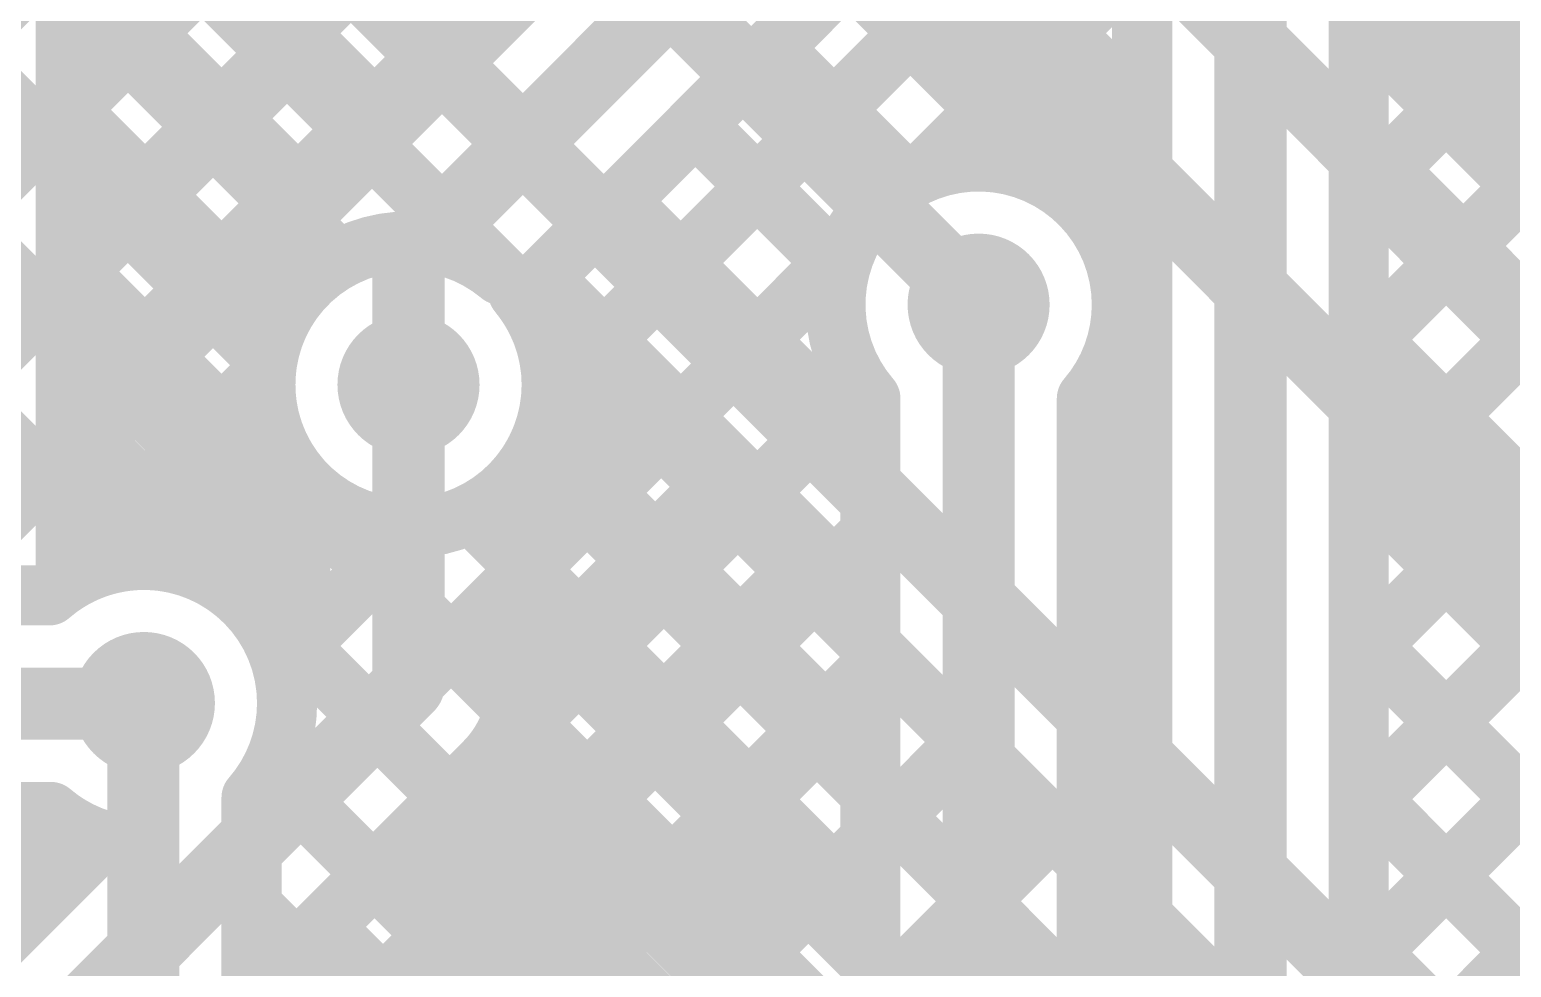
# Model space of a CAD drawing. Header units: millimetres. Extents: x 0.79 to 4.38, y 0.99 to 3.94.
# Drawn here: x 1.61 to 1.8564, y 2.4922 to 2.648 of the extents above; entities that cross this region are included whole.
import ezdxf

# ---------------------------------------------------------------- set-up
doc = ezdxf.new("R2010")
doc.units = ezdxf.units.MM
doc.header["$MEASUREMENT"] = 0
for name, color, linetype in [('BottomLayer', 5, 'Continuous'), ('BottomSolder', 6, 'Continuous'), ('MultiLayer', 9, 'Continuous'), ('TopLayer', 1, 'Continuous'), ('TopSolder', 216, 'Continuous'), ('ViaHoleLayer', 16, 'Continuous')]:
    doc.layers.add(name, color=color, linetype=linetype)

msp = doc.modelspace()

# ---------------------------------------------------------------- linework, layer by layer
at = {"layer": 'BottomLayer'}
for points, const_width in [([(1.477, 2.941), (1.97421, 2.44379)], 0.012), ([(1.51009, 2.86), (1.7678, 2.6023)], 0.012), ([(1.3855, 2.80057), (1.62632, 2.55976)], 0.01), ([(1.583, 2.738), (1.911, 2.41)], 0.012), ([(1.52264, 2.72), (1.64954, 2.5931)], 0.01), ([(1.55093, 2.72), (1.66123, 2.6097)], 0.01), ([(1.57554, 2.72), (1.6883, 2.60725)], 0.01), ([(1.49765, 2.71671), (1.655, 2.55936)], 0.01), ([(1.761, 2.698), (1.985, 2.474)], 0.012), ([(1.8114, 2.6836), (1.981, 2.514)], 0.012), ([(1.50748, 2.554), (1.62451, 2.67103)], 0.01), ([(1.53577, 2.554), (1.63865, 2.65689)], 0.01), ([(1.56405, 2.554), (1.6528, 2.64275)], 0.01), ([(1.59233, 2.554), (1.66694, 2.62861)], 0.01), ([(1.67873, 2.61211), (1.68108, 2.61446)], 0.01), ([(1.69125, 2.6043), (1.89654, 2.399)], 0.01), ([(1.673, 2.539), (1.673, 2.589)], 0.012), ([(1.691, 2.56781), (1.70937, 2.58618)], 0.01), ([(1.62638, 2.55976), (1.64989, 2.58327)], 0.01), ([(1.6937, 2.57723), (1.87193, 2.399)], 0.01), ([(1.655, 2.54646), (1.655, 2.57341)], 0.01), ([(1.691, 2.539), (1.691, 2.57341)], 0.01), ([(1.691, 2.53953), (1.72351, 2.57204)], 0.01), ([(1.64681, 2.5519), (1.655, 2.5601)], 0.01), ([(1.64562, 2.46587), (1.73765, 2.55789)], 0.01), ([(1.43935, 2.554), (1.6133, 2.554)], 0.01), ([(1.691, 2.55164), (1.84364, 2.399)], 0.01), ([(1.65173, 2.54319), (1.655, 2.54646)], 0.01), ([(1.64562, 2.43758), (1.75179, 2.54375)], 0.01), ([(1.61612, 2.48212), (1.673, 2.539)], 0.012), ([(1.315, 2.536), (1.6289, 2.536)], 0.012), ([(1.6289, 2.536), (1.629, 2.5361)], 0.012), ([(1.64562, 2.4093), (1.76593, 2.52961)], 0.01), ([(1.63412, 2.47467), (1.6857, 2.52625)], 0.01), ([(1.68685, 2.52751), (1.81536, 2.399)], 0.01), ([(1.315, 2.518), (1.61353, 2.518)], 0.01), ([(1.44979, 2.35489), (1.6129, 2.518)], 0.01), ([(1.61151, 2.518), (1.61902, 2.51048)], 0.01), ([(1.64562, 2.38101), (1.78008, 2.51547)], 0.01), ([(1.60342, 2.49487), (1.62191, 2.51337)], 0.01), ([(1.67277, 2.51331), (1.78743, 2.39864)], 0.01), ([(1.64584, 2.35295), (1.79422, 2.50133)], 0.01), ([(1.65862, 2.49917), (1.77117, 2.38662)], 0.01)]:
    msp.add_lwpolyline(points, dxfattribs=dict(at, const_width=const_width))
for points, const_width in [([(1.6503, 2.64275, 1), (1.6553, 2.64275, 1)], 0.005), ([(1.66444, 2.62861, 1), (1.66944, 2.62861, 1)], 0.005), ([(1.67858, 2.61446, 1), (1.68358, 2.61446, 1)], 0.005), ([(1.67623, 2.61211, 1), (1.68123, 2.61211, 1)], 0.005), ([(1.65873, 2.6097, 1), (1.66373, 2.6097, 1)], 0.005), ([(1.76189, 2.6023, 1), (1.7737, 2.6023, 1)], 0.01181), ([(1.6858, 2.60725, 1), (1.6908, 2.60725, 1)], 0.005), ([(1.6858, 2.60725, 1), (1.6908, 2.60725, 1)], 0.005), ([(1.68875, 2.6043, 1), (1.69375, 2.6043, 1)], 0.005), ([(1.68875, 2.6043, 1), (1.69375, 2.6043, 1)], 0.005), ([(1.7648, 2.6023, 1), (1.7708, 2.6023, 1)], 0.006), ([(1.66709, 2.589, 1), (1.67891, 2.589, 1)], 0.01181), ([(1.64704, 2.5931, 1), (1.65204, 2.5931, 1)], 0.005), ([(1.67, 2.589, 1), (1.676, 2.589, 1)], 0.006), ([(1.69431, 2.589, 1), (1.69931, 2.589, 1)], 0.005), ([(1.69431, 2.589, 1), (1.69931, 2.589, 1)], 0.005), ([(1.70687, 2.58618, 1), (1.71187, 2.58618, 1)], 0.005), ([(1.64739, 2.58327, 1), (1.65239, 2.58327, 1)], 0.005), ([(1.6912, 2.57723, 1), (1.6962, 2.57723, 1)], 0.005), ([(1.6525, 2.57341, 1), (1.6575, 2.57341, 1)], 0.005), ([(1.6525, 2.57341, 1), (1.6575, 2.57341, 1)], 0.005), ([(1.6885, 2.57341, 1), (1.6935, 2.57341, 1)], 0.005), ([(1.6885, 2.57341, 1), (1.6935, 2.57341, 1)], 0.005), ([(1.72101, 2.57204, 1), (1.72601, 2.57204, 1)], 0.005), ([(1.6885, 2.56781, 1), (1.6935, 2.56781, 1)], 0.005), ([(1.6525, 2.5601, 1), (1.6575, 2.5601, 1)], 0.005), ([(1.62382, 2.55976, 1), (1.62882, 2.55976, 1)], 0.005), ([(1.62388, 2.55976, 1), (1.62888, 2.55976, 1)], 0.005), ([(1.6525, 2.55936, 1), (1.6575, 2.55936, 1)], 0.005), ([(1.73515, 2.55789, 1), (1.74015, 2.55789, 1)], 0.005), ([(1.6108, 2.554, 1), (1.6158, 2.554, 1)], 0.005), ([(1.6108, 2.554, 1), (1.6158, 2.554, 1)], 0.005), ([(1.64431, 2.5519, 1), (1.64931, 2.5519, 1)], 0.005), ([(1.6885, 2.55164, 1), (1.6935, 2.55164, 1)], 0.005), ([(1.6525, 2.54646, 1), (1.6575, 2.54646, 1)], 0.005), ([(1.6525, 2.54646, 1), (1.6575, 2.54646, 1)], 0.005), ([(1.62309, 2.5361, 1), (1.63491, 2.5361, 1)], 0.01181), ([(1.64923, 2.54319, 1), (1.65423, 2.54319, 1)], 0.005), ([(1.64923, 2.54319, 1), (1.65423, 2.54319, 1)], 0.005), ([(1.74929, 2.54375, 1), (1.75429, 2.54375, 1)], 0.005), ([(1.67, 2.539, 1), (1.676, 2.539, 1)], 0.006), ([(1.67, 2.539, 1), (1.676, 2.539, 1)], 0.006), ([(1.6885, 2.53953, 1), (1.6935, 2.53953, 1)], 0.005), ([(1.6885, 2.539, 1), (1.6935, 2.539, 1)], 0.005), ([(1.6885, 2.539, 1), (1.6935, 2.539, 1)], 0.005), ([(1.6885, 2.539, 1), (1.6935, 2.539, 1)], 0.005), ([(1.6259, 2.536, 1), (1.6319, 2.536, 1)], 0.006), ([(1.6259, 2.536, 1), (1.6319, 2.536, 1)], 0.006), ([(1.626, 2.5361, 1), (1.632, 2.5361, 1)], 0.006), ([(1.76343, 2.52961, 1), (1.76843, 2.52961, 1)], 0.005), ([(1.6832, 2.52625, 1), (1.6882, 2.52625, 1)], 0.005), ([(1.6832, 2.52625, 1), (1.6882, 2.52625, 1)], 0.005), ([(1.68323, 2.52627, 1), (1.68823, 2.52627, 1)], 0.005), ([(1.68435, 2.52751, 1), (1.68935, 2.52751, 1)], 0.005), ([(1.60901, 2.518, 1), (1.61401, 2.518, 1)], 0.005), ([(1.6104, 2.518, 1), (1.6154, 2.518, 1)], 0.005), ([(1.61103, 2.518, 1), (1.61603, 2.518, 1)], 0.005), ([(1.61103, 2.518, 1), (1.61603, 2.518, 1)], 0.005), ([(1.77758, 2.51547, 1), (1.78258, 2.51547, 1)], 0.005), ([(1.61941, 2.51337, 1), (1.62441, 2.51337, 1)], 0.005), ([(1.61941, 2.51337, 1), (1.62441, 2.51337, 1)], 0.005), ([(1.67027, 2.51331, 1), (1.67527, 2.51331, 1)], 0.005), ([(1.68109, 2.504, 1), (1.69291, 2.504, 1)], 0.01181), ([(1.72109, 2.504, 1), (1.73291, 2.504, 1)], 0.01181), ([(1.61652, 2.51048, 1), (1.62153, 2.51048, 1)], 0.005), ([(1.79172, 2.50133, 1), (1.79672, 2.50133, 1)], 0.005), ([(1.65612, 2.49917, 1), (1.66112, 2.49917, 1)], 0.005)]:
    msp.add_lwpolyline(points, format="xyb", close=True, dxfattribs=dict(at, const_width=const_width))
at = {"layer": 'BottomLayer', "const_width": 0.01}
for points in [[(1.655, 2.57341, -0.923275), (1.6883, 2.60725)], [(1.69125, 2.6043, -0.176196), (1.69681, 2.589)], [(1.69681, 2.589, -0.18034), (1.691, 2.57341)], [(1.6133, 2.554, -0.542544), (1.65173, 2.54319)], [(1.691, 2.539, -0.199396), (1.6857, 2.52625)], [(1.691, 2.539, -0.198912), (1.68573, 2.52627)], [(1.62191, 2.51337, -0.101619), (1.61353, 2.518)]]:
    msp.add_lwpolyline(points, format="xyb", dxfattribs=at)
at = {"layer": 'BottomSolder', "const_width": 0.00991}
for points in [[(1.76284, 2.6023, 1), (1.77275, 2.6023, 1)], [(1.66805, 2.589, 1), (1.67795, 2.589, 1)], [(1.62405, 2.5361, 1), (1.63395, 2.5361, 1)]]:
    msp.add_lwpolyline(points, format="xyb", close=True, dxfattribs=at)
at = {"layer": 'MultiLayer', "const_width": 0.01181}
for points in [[(1.76189, 2.6023, 1), (1.7737, 2.6023, 1)], [(1.66709, 2.589, 1), (1.67891, 2.589, 1)], [(1.62309, 2.5361, 1), (1.63491, 2.5361, 1)], [(1.68109, 2.504, 1), (1.69291, 2.504, 1)], [(1.72109, 2.504, 1), (1.73291, 2.504, 1)]]:
    msp.add_lwpolyline(points, format="xyb", close=True, dxfattribs=at)
at = {"layer": 'TopLayer'}
for points, const_width in [([(1.813, 2.35253), (1.813, 3.136)], 0.012), ([(1.795, 2.36811), (1.795, 3.12041)], 0.01), ([(1.831, 2.36811), (1.831, 3.12041)], 0.01), ([(1.616, 2.55605), (1.616, 2.98954)], 0.01), ([(1.831, 2.59467), (2.09367, 2.85734)], 0.01), ([(1.831, 2.56922), (2.09367, 2.83189)], 0.01), ([(1.616, 2.63423), (1.795, 2.81323)], 0.01), ([(1.831, 2.54376), (2.09367, 2.80643)], 0.01), ([(1.616, 2.60878), (1.795, 2.78778)], 0.01), ([(1.831, 2.51831), (2.09367, 2.78097)], 0.01), ([(1.831, 2.64559), (1.95747, 2.77205)], 0.01), ([(1.831, 2.62013), (1.97413, 2.76326)], 0.01), ([(1.831, 2.49285), (2.09367, 2.75552)], 0.01), ([(1.831, 2.46739), (2.09367, 2.73006)], 0.01), ([(1.616, 2.71149), (1.68252, 2.64497)], 0.01), ([(1.616, 2.58332), (1.73852, 2.70584)], 0.01), ([(1.6603, 2.62275), (1.73725, 2.69971)], 0.01), ([(1.673, 2.61), (1.761, 2.698)], 0.012), ([(1.616, 2.68603), (1.66979, 2.63224)], 0.01), ([(1.69678, 2.58773), (1.795, 2.68595)], 0.01), ([(1.69192, 2.60346), (1.76271, 2.67425)], 0.01), ([(1.831, 2.67468), (2.037, 2.46868)], 0.01), ([(1.75888, 2.67043), (1.795, 2.63431)], 0.01), ([(1.616, 2.66058), (1.65747, 2.61911)], 0.01), ([(1.75888, 2.62437), (1.795, 2.6605)], 0.01), ([(1.74616, 2.6577), (1.795, 2.60886)], 0.01), ([(1.831, 2.64922), (2.037, 2.44322)], 0.01), ([(1.73343, 2.64497), (1.75563, 2.62277)], 0.01), ([(1.616, 2.63512), (1.65163, 2.5995)], 0.01), ([(1.78163, 2.62168), (1.795, 2.63504)], 0.01), ([(1.7207, 2.63224), (1.74473, 2.60821)], 0.01), ([(1.831, 2.62377), (2.037, 2.41777)], 0.01), ([(1.70797, 2.61952), (1.7498, 2.57769)], 0.01), ([(1.616, 2.60967), (1.7498, 2.47587)], 0.01), ([(1.6469, 2.5124), (1.74572, 2.61122)], 0.01), ([(1.655, 2.60459), (1.655, 2.61)], 0.01), ([(1.673, 2.589), (1.673, 2.61)], 0.012), ([(1.79133, 2.60592), (1.795, 2.60959)], 0.01), ([(1.69524, 2.60679), (1.7498, 2.55224)], 0.01), ([(1.7678, 2.20167), (1.7678, 2.6023)], 0.012), ([(1.831, 2.59831), (2.037, 2.39231)], 0.01), ([(1.616, 2.55786), (1.64929, 2.59115)], 0.01), ([(1.78827, 2.59013), (1.795, 2.5834)], 0.01), ([(1.6469, 2.48694), (1.74842, 2.58846)], 0.01), ([(1.7498, 2.20913), (1.7498, 2.58671)], 0.01), ([(1.7858, 2.20167), (1.7858, 2.58671)], 0.01), ([(1.616, 2.58421), (1.7498, 2.45041)], 0.01), ([(1.7858, 2.57493), (1.795, 2.58413)], 0.01), ([(1.69547, 2.58111), (1.7498, 2.52678)], 0.01), ([(1.64052, 2.55693), (1.65596, 2.57237)], 0.01), ([(1.831, 2.57286), (2.037, 2.36686)], 0.01), ([(1.6835, 2.56763), (1.7498, 2.50133)], 0.01), ([(1.65185, 2.5428), (1.67427, 2.56522)], 0.01), ([(1.7858, 2.56715), (1.795, 2.55795)], 0.01), ([(1.6469, 2.46149), (1.7498, 2.56438)], 0.01), ([(1.7858, 2.54947), (1.795, 2.55867)], 0.01), ([(1.831, 2.5474), (2.037, 2.3414)], 0.01), ([(1.7858, 2.54169), (1.795, 2.53249)], 0.01), ([(1.6469, 2.43603), (1.7498, 2.53893)], 0.01), ([(1.6289, 2.534), (1.629, 2.5341)], 0.012), ([(1.6289, 2.155), (1.6289, 2.534)], 0.012), ([(1.7858, 2.52402), (1.795, 2.53322)], 0.01), ([(1.64996, 2.5248), (1.7498, 2.42496)], 0.01), ([(1.6469, 2.17059), (1.6469, 2.5204)], 0.01), ([(1.831, 2.52195), (2.037, 2.31595)], 0.01), ([(1.7858, 2.51624), (1.795, 2.50703)], 0.01), ([(1.6469, 2.41058), (1.7498, 2.51347)], 0.01), ([(1.7858, 2.49856), (1.795, 2.50776)], 0.01), ([(1.6469, 2.5024), (1.7498, 2.3995)], 0.01), ([(1.831, 2.49649), (2.38643, 1.94106)], 0.01), ([(1.7858, 2.49078), (1.795, 2.48158)], 0.01), ([(1.6469, 2.38512), (1.7498, 2.48802)], 0.01)]:
    msp.add_lwpolyline(points, dxfattribs=dict(at, const_width=const_width))
for points, const_width in [([(1.8285, 2.64922, 1), (1.8335, 2.64922, 1)], 0.005), ([(1.68002, 2.64497, 1), (1.68502, 2.64497, 1)], 0.005), ([(1.73093, 2.64497, 1), (1.73593, 2.64497, 1)], 0.005), ([(1.8285, 2.64559, 1), (1.8335, 2.64559, 1)], 0.005), ([(1.6135, 2.63512, 1), (1.6185, 2.63512, 1)], 0.005), ([(1.6135, 2.63423, 1), (1.6185, 2.63423, 1)], 0.005), ([(1.7925, 2.63504, 1), (1.7975, 2.63504, 1)], 0.005), ([(1.7925, 2.63431, 1), (1.7975, 2.63431, 1)], 0.005), ([(1.66729, 2.63224, 1), (1.67229, 2.63224, 1)], 0.005), ([(1.7182, 2.63224, 1), (1.7232, 2.63224, 1)], 0.005), ([(1.75638, 2.62437, 1), (1.76138, 2.62437, 1)], 0.005), ([(1.65777, 2.62273, 1), (1.66277, 2.62273, 1)], 0.005), ([(1.6578, 2.62275, 1), (1.6628, 2.62275, 1)], 0.005), ([(1.6578, 2.62275, 1), (1.6628, 2.62275, 1)], 0.005), ([(1.75313, 2.62277, 1), (1.75813, 2.62277, 1)], 0.005), ([(1.77913, 2.62168, 1), (1.78413, 2.62168, 1)], 0.005), ([(1.8285, 2.62377, 1), (1.8335, 2.62377, 1)], 0.005), ([(1.65497, 2.61911, 1), (1.65997, 2.61911, 1)], 0.005), ([(1.70547, 2.61952, 1), (1.71047, 2.61952, 1)], 0.005), ([(1.8285, 2.62013, 1), (1.8335, 2.62013, 1)], 0.005), ([(1.6135, 2.60967, 1), (1.6185, 2.60967, 1)], 0.005), ([(1.6525, 2.61, 1), (1.6575, 2.61, 1)], 0.005), ([(1.6525, 2.61, 1), (1.6575, 2.61, 1)], 0.005), ([(1.6525, 2.61, 1), (1.6575, 2.61, 1)], 0.005), ([(1.67, 2.61, 1), (1.676, 2.61, 1)], 0.006), ([(1.67, 2.61, 1), (1.676, 2.61, 1)], 0.006), ([(1.74322, 2.61122, 1), (1.74822, 2.61122, 1)], 0.005), ([(1.76189, 2.6023, 1), (1.7737, 2.6023, 1)], 0.01181), ([(1.7925, 2.60959, 1), (1.7975, 2.60959, 1)], 0.005), ([(1.6135, 2.60878, 1), (1.6185, 2.60878, 1)], 0.005), ([(1.69274, 2.60679, 1), (1.69774, 2.60679, 1)], 0.005), ([(1.74223, 2.60821, 1), (1.74723, 2.60821, 1)], 0.005), ([(1.7925, 2.60886, 1), (1.7975, 2.60886, 1)], 0.005), ([(1.6525, 2.60459, 1), (1.6575, 2.60459, 1)], 0.005), ([(1.6525, 2.60459, 1), (1.6575, 2.60459, 1)], 0.005), ([(1.78883, 2.60592, 1), (1.79383, 2.60592, 1)], 0.005), ([(1.68942, 2.60346, 1), (1.69442, 2.60346, 1)], 0.005), ([(1.68942, 2.60346, 1), (1.69442, 2.60346, 1)], 0.005), ([(1.7648, 2.6023, 1), (1.7708, 2.6023, 1)], 0.006), ([(1.78911, 2.6023, 1), (1.79411, 2.6023, 1)], 0.005), ([(1.78911, 2.6023, 1), (1.79411, 2.6023, 1)], 0.005), ([(1.64913, 2.5995, 1), (1.65413, 2.5995, 1)], 0.005), ([(1.8285, 2.59831, 1), (1.8335, 2.59831, 1)], 0.005), ([(1.66709, 2.589, 1), (1.67891, 2.589, 1)], 0.01181), ([(1.8285, 2.59467, 1), (1.8335, 2.59467, 1)], 0.005), ([(1.64679, 2.59115, 1), (1.65179, 2.59115, 1)], 0.005), ([(1.67, 2.589, 1), (1.676, 2.589, 1)], 0.006), ([(1.78577, 2.59013, 1), (1.79077, 2.59013, 1)], 0.005), ([(1.69428, 2.58773, 1), (1.69928, 2.58773, 1)], 0.005), ([(1.69431, 2.589, 1), (1.69931, 2.589, 1)], 0.005), ([(1.69431, 2.589, 1), (1.69931, 2.589, 1)], 0.005), ([(1.74592, 2.58846, 1), (1.75092, 2.58846, 1)], 0.005), ([(1.7473, 2.58671, 1), (1.7523, 2.58671, 1)], 0.005), ([(1.7473, 2.58671, 1), (1.7523, 2.58671, 1)], 0.005), ([(1.7833, 2.58671, 1), (1.7883, 2.58671, 1)], 0.005), ([(1.7833, 2.58671, 1), (1.7883, 2.58671, 1)], 0.005), ([(1.6135, 2.58421, 1), (1.6185, 2.58421, 1)], 0.005), ([(1.6135, 2.58332, 1), (1.6185, 2.58332, 1)], 0.005), ([(1.7925, 2.58413, 1), (1.7975, 2.58413, 1)], 0.005), ([(1.7925, 2.5834, 1), (1.7975, 2.5834, 1)], 0.005), ([(1.69297, 2.58111, 1), (1.69797, 2.58111, 1)], 0.005), ([(1.7473, 2.57769, 1), (1.7523, 2.57769, 1)], 0.005), ([(1.7833, 2.57493, 1), (1.7883, 2.57493, 1)], 0.005), ([(1.65346, 2.57237, 1), (1.65846, 2.57237, 1)], 0.005), ([(1.8285, 2.57286, 1), (1.8335, 2.57286, 1)], 0.005), ([(1.681, 2.56763, 1), (1.686, 2.56763, 1)], 0.005), ([(1.8285, 2.56922, 1), (1.8335, 2.56922, 1)], 0.005), ([(1.67177, 2.56522, 1), (1.67677, 2.56522, 1)], 0.005), ([(1.7833, 2.56715, 1), (1.7883, 2.56715, 1)], 0.005), ([(1.7473, 2.56438, 1), (1.7523, 2.56438, 1)], 0.005), ([(1.6135, 2.55786, 1), (1.6185, 2.55786, 1)], 0.005), ([(1.7925, 2.55867, 1), (1.7975, 2.55867, 1)], 0.005), ([(1.7925, 2.55795, 1), (1.7975, 2.55795, 1)], 0.005), ([(1.6135, 2.55605, 1), (1.6185, 2.55605, 1)], 0.005), ([(1.6135, 2.55605, 1), (1.6185, 2.55605, 1)], 0.005), ([(1.63802, 2.55693, 1), (1.64302, 2.55693, 1)], 0.005), ([(1.7473, 2.55224, 1), (1.7523, 2.55224, 1)], 0.005), ([(1.7833, 2.54947, 1), (1.7883, 2.54947, 1)], 0.005), ([(1.8285, 2.5474, 1), (1.8335, 2.5474, 1)], 0.005), ([(1.62309, 2.5361, 1), (1.63491, 2.5361, 1)], 0.01181), ([(1.64935, 2.5428, 1), (1.65435, 2.5428, 1)], 0.005), ([(1.8285, 2.54376, 1), (1.8335, 2.54376, 1)], 0.005), ([(1.7833, 2.54169, 1), (1.7883, 2.54169, 1)], 0.005), ([(1.7473, 2.53893, 1), (1.7523, 2.53893, 1)], 0.005), ([(1.65031, 2.5361, 1), (1.65531, 2.5361, 1)], 0.005), ([(1.65031, 2.5361, 1), (1.65531, 2.5361, 1)], 0.005), ([(1.6259, 2.534, 1), (1.6319, 2.534, 1)], 0.006), ([(1.6259, 2.534, 1), (1.6319, 2.534, 1)], 0.006), ([(1.626, 2.5341, 1), (1.632, 2.5341, 1)], 0.006), ([(1.7925, 2.53322, 1), (1.7975, 2.53322, 1)], 0.005), ([(1.7925, 2.53249, 1), (1.7975, 2.53249, 1)], 0.005), ([(1.7473, 2.52678, 1), (1.7523, 2.52678, 1)], 0.005), ([(1.64746, 2.5248, 1), (1.65246, 2.5248, 1)], 0.005), ([(1.7833, 2.52402, 1), (1.7883, 2.52402, 1)], 0.005), ([(1.6444, 2.5204, 1), (1.6494, 2.5204, 1)], 0.005), ([(1.6444, 2.5204, 1), (1.6494, 2.5204, 1)], 0.005), ([(1.8285, 2.52195, 1), (1.8335, 2.52195, 1)], 0.005), ([(1.8285, 2.51831, 1), (1.8335, 2.51831, 1)], 0.005), ([(1.7833, 2.51624, 1), (1.7883, 2.51624, 1)], 0.005), ([(1.7473, 2.51347, 1), (1.7523, 2.51347, 1)], 0.005), ([(1.6444, 2.5124, 1), (1.6494, 2.5124, 1)], 0.005), ([(1.68109, 2.504, 1), (1.69291, 2.504, 1)], 0.01181), ([(1.72109, 2.504, 1), (1.73291, 2.504, 1)], 0.01181), ([(1.7925, 2.50776, 1), (1.7975, 2.50776, 1)], 0.005), ([(1.7925, 2.50703, 1), (1.7975, 2.50703, 1)], 0.005), ([(1.6444, 2.5024, 1), (1.6494, 2.5024, 1)], 0.005), ([(1.7473, 2.50133, 1), (1.7523, 2.50133, 1)], 0.005), ([(1.7833, 2.49856, 1), (1.7883, 2.49856, 1)], 0.005), ([(1.8285, 2.49649, 1), (1.8335, 2.49649, 1)], 0.005), ([(1.8285, 2.49285, 1), (1.8335, 2.49285, 1)], 0.005), ([(1.7833, 2.49078, 1), (1.7883, 2.49078, 1)], 0.005), ([(1.7473, 2.48802, 1), (1.7523, 2.48802, 1)], 0.005)]:
    msp.add_lwpolyline(points, format="xyb", close=True, dxfattribs=dict(at, const_width=const_width))
at = {"layer": 'TopLayer', "const_width": 0.01}
for points in [[(1.7498, 2.58671, -1.440035), (1.79161, 2.6023)], [(1.655, 2.61, -0.199396), (1.6603, 2.62275)], [(1.655, 2.61, -0.198912), (1.66027, 2.62273)], [(1.69681, 2.589, -1.440035), (1.655, 2.60459)], [(1.69192, 2.60346, -0.164635), (1.69681, 2.589)], [(1.79161, 2.6023, -0.18034), (1.7858, 2.58671)], [(1.616, 2.55605, -0.595474), (1.65281, 2.5361)], [(1.65281, 2.5361, -0.181951), (1.6469, 2.5204)]]:
    msp.add_lwpolyline(points, format="xyb", dxfattribs=at)
at = {"layer": 'TopSolder', "const_width": 0.00991}
for points in [[(1.76284, 2.6023, 1), (1.77275, 2.6023, 1)], [(1.66805, 2.589, 1), (1.67795, 2.589, 1)], [(1.62405, 2.5361, 1), (1.63395, 2.5361, 1)]]:
    msp.add_lwpolyline(points, format="xyb", close=True, dxfattribs=at)
at = {"layer": 'ViaHoleLayer'}
for points, const_width in [([(1.76484, 2.6023, 1), (1.77075, 2.6023, 1)], 0.00591), ([(1.67005, 2.589, 1), (1.67595, 2.589, 1)], 0.00591), ([(1.62605, 2.5361, 1), (1.63195, 2.5361, 1)], 0.00591), ([(1.68306, 2.504, 1), (1.69094, 2.504, 1)], 0.00787), ([(1.72306, 2.504, 1), (1.73094, 2.504, 1)], 0.00787)]:
    msp.add_lwpolyline(points, format="xyb", close=True, dxfattribs=dict(at, const_width=const_width))

doc.saveas('drawing.dxf')
